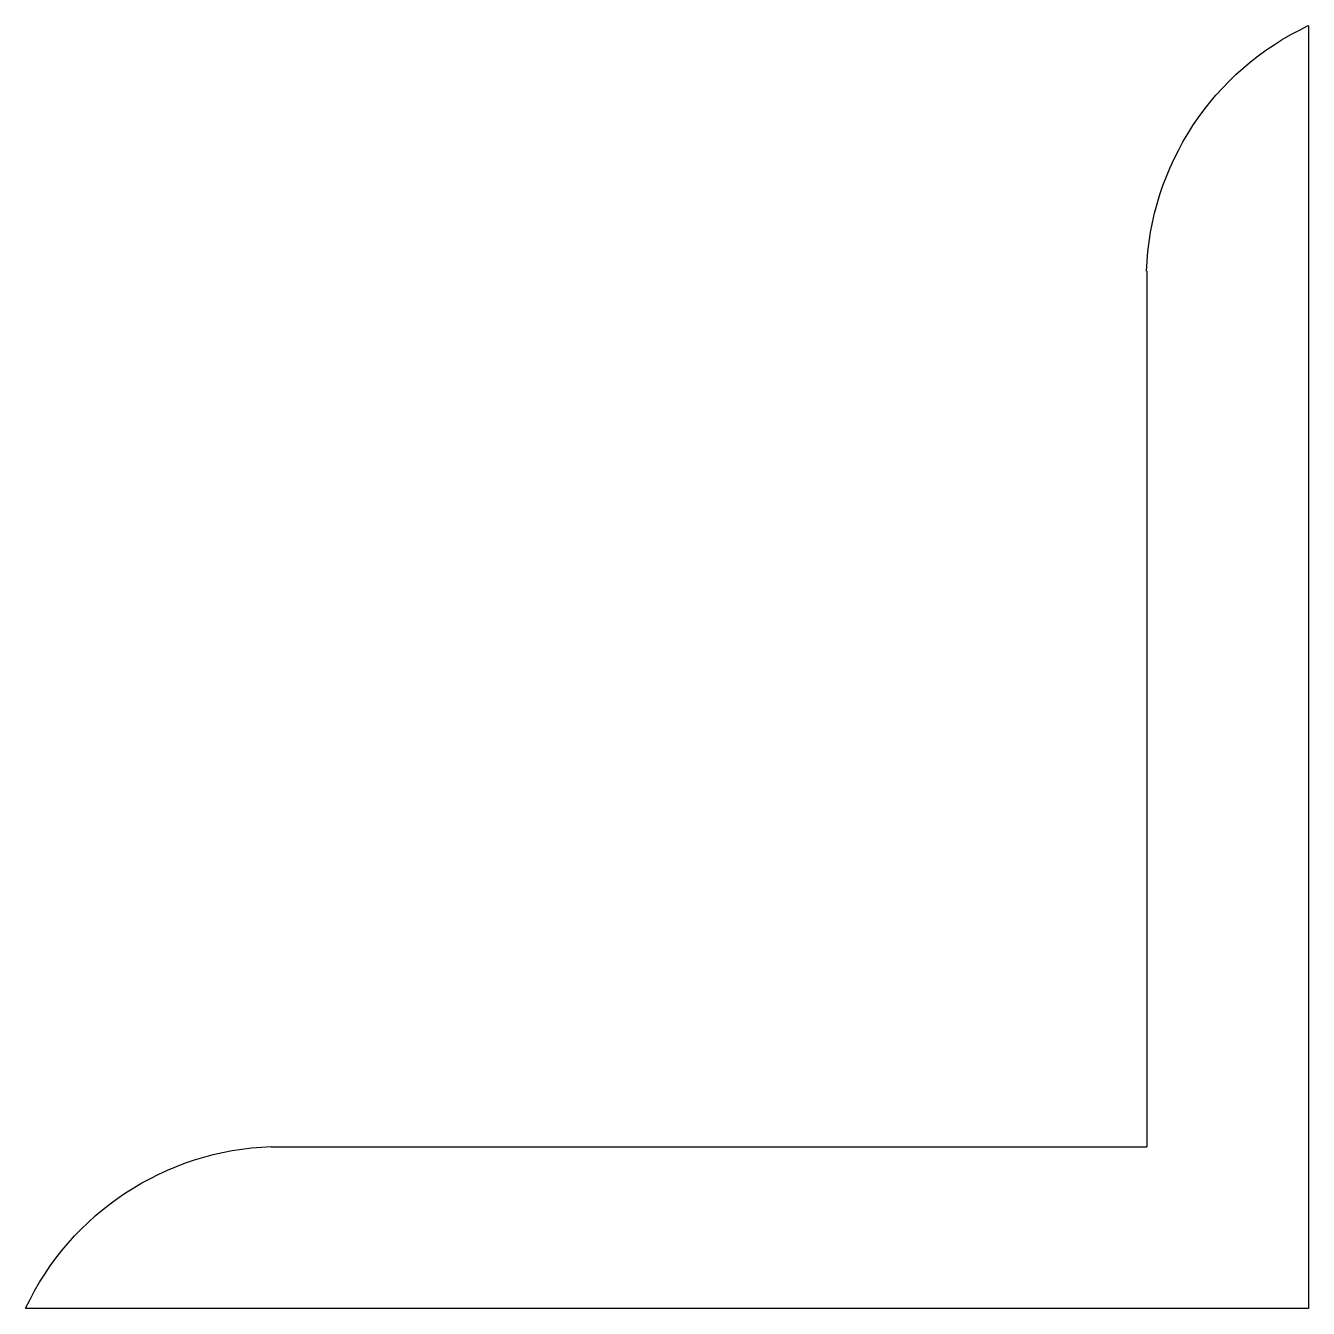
# Model space of a CAD drawing. Header units: metres. Extents: x 75135 to 75284, y 22386 to 22535.
import ezdxf

# ---------------------------------------------------------------- set-up
doc = ezdxf.new("R2010")
doc.units = ezdxf.units.M
doc.layers.add('PUB_TITLE', color=4, linetype='Continuous')

# ---------------------------------------------------------------- blocks, each defined once
blk = doc.blocks.new('A$C557F5C83')
at = {"layer": 'PUB_TITLE', "linetype": 'CONTINUOUS'}
blk.add_line((37.98, 173.36), (173.36, 173.36), dxfattribs=at)
for points in [[(198.36, 0), (198.36, 198.36), (0, 198.36)], [(173.36, 37.98), (173.36, 173.36)]]:
    blk.add_lwpolyline(points, dxfattribs=at)
for centre, start, end in [((39.4, 216.86), 205.16, 268.13), ((216.86, 39.4), 181.87, 244.84)]:
    blk.add_arc(centre, 43.53, start, end, dxfattribs=at)

msp = doc.modelspace()

# ---------------------------------------------------------------- block references
at = {"layer": 'PUB_TITLE', "xscale": -0.75, "yscale": 0.75, "zscale": 0.75, "rotation": 180}
msp.add_blockref('A$C557F5C83', (75135.47, 22535.25, 24234.43), dxfattribs=at)

doc.saveas('drawing.dxf')
